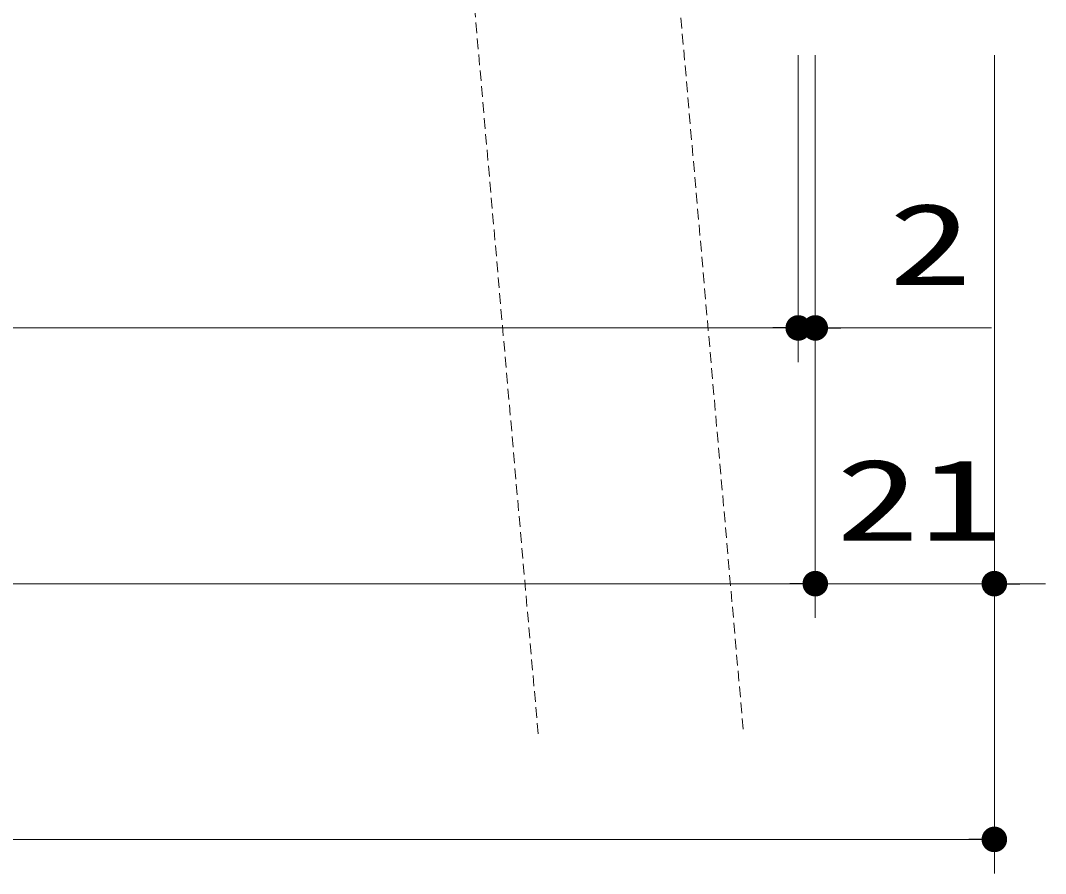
# Model space of a CAD drawing. Units: millimetres, scale not verified. Extents: x -1306 to 1306, y -607 to 607.
# Drawn here: x -518.8 to -398.6, y -423.2 to -323.1 of the extents above; entities that cross this region are included whole.
import ezdxf
from ezdxf.enums import TextEntityAlignment as Align

# ---------------------------------------------------------------- set-up
doc = ezdxf.new("R2010")
doc.units = ezdxf.units.MM
doc.header["$LTSCALE"] = 5
doc.header["$PDMODE"] = 32
doc.header["$PDSIZE"] = 2.5
doc.linetypes.add('USER2', pattern=[0.375, 0.25, -0.125])
for name, color, linetype, lineweight in [('0-5_寸法線', 3, 'Continuous', 13), ('0-6_0', 4, 'Continuous', 25), ('0-7_DEFPOINTS', 7, 'Continuous', 5), ('0-A_点線(黄)', 2, 'USER2', 15)]:
    doc.layers.add(name, color=color, linetype=linetype, lineweight=lineweight)
doc.styles.add('ＭＳ ゴシック', font='')
doc.styles.get('ＭＳ ゴシック').set_extended_font_data('MS Gothic')

# ---------------------------------------------------------------- blocks, each defined once
blk = doc.blocks.new('_DOT')
at = {"layer": '0-6_0', "color": 3}
blk.add_line((-2.5, 0), (-5, 0), dxfattribs=at)
for points in [[(0, 0), (-1.594, 1.926), (-1.34, 2.111)], [(0, 0), (-1.34, 2.111), (-1.064, 2.262)], [(0, 0), (-1.064, 2.262), (-0.773, 2.378)], [(0, 0), (-0.773, 2.378), (-0.468, 2.456)], [(0, 0), (-0.468, 2.456), (-0.157, 2.495)], [(0, 0), (-0.157, 2.495), (0.157, 2.495)], [(0, 0), (0.157, 2.495), (0.468, 2.456)], [(0, 0), (0.468, 2.456), (0.773, 2.378)], [(0, 0), (0.773, 2.378), (1.064, 2.262)], [(0, 0), (1.064, 2.262), (1.34, 2.111)], [(0, 0), (1.34, 2.111), (1.594, 1.926)], [(0, 0), (-2.5, 0), (-2.48, 0.313)], [(0, 0), (-2.48, -0.313), (-2.5, 0)], [(0, 0), (-2.48, 0.313), (-2.421, 0.622)], [(0, 0), (-2.421, -0.622), (-2.48, -0.313)], [(0, 0), (-2.421, 0.622), (-2.324, 0.92)], [(0, 0), (-2.324, -0.92), (-2.421, -0.622)], [(0, 0), (-2.324, 0.92), (-2.191, 1.204)], [(0, 0), (-2.191, -1.204), (-2.324, -0.92)], [(0, 0), (-2.191, 1.204), (-2.023, 1.469)], [(0, 0), (-2.023, -1.469), (-2.191, -1.204)], [(0, 0), (-2.023, 1.469), (-1.822, 1.711)], [(0, 0), (-1.822, -1.711), (-2.023, -1.469)], [(0, 0), (-1.822, 1.711), (-1.594, 1.926)], [(0, 0), (-1.594, -1.926), (-1.822, -1.711)], [(0, 0), (-1.34, -2.111), (-1.594, -1.926)], [(0, 0), (-1.064, -2.262), (-1.34, -2.111)], [(0, 0), (-0.773, -2.378), (-1.064, -2.262)], [(0, 0), (-0.468, -2.456), (-0.773, -2.378)], [(0, 0), (-0.157, -2.495), (-0.468, -2.456)], [(0, 0), (0.157, -2.495), (-0.157, -2.495)], [(0, 0), (1.594, 1.926), (1.822, 1.711)], [(0, 0), (1.822, 1.711), (2.023, 1.469)], [(0, 0), (2.023, 1.469), (2.191, 1.204)], [(0, 0), (2.191, 1.204), (2.324, 0.92)], [(0, 0), (2.324, 0.92), (2.421, 0.622)], [(0, 0), (2.421, 0.622), (2.48, 0.313)], [(0, 0), (2.48, 0.313), (2.5, 0)], [(0, 0), (0.468, -2.456), (0.157, -2.495)], [(0, 0), (0.773, -2.378), (0.468, -2.456)], [(0, 0), (1.064, -2.262), (0.773, -2.378)], [(0, 0), (1.34, -2.111), (1.064, -2.262)], [(0, 0), (1.594, -1.926), (1.34, -2.111)], [(0, 0), (1.822, -1.711), (1.594, -1.926)], [(0, 0), (2.023, -1.469), (1.822, -1.711)], [(0, 0), (2.191, -1.204), (2.023, -1.469)], [(0, 0), (2.324, -0.92), (2.191, -1.204)], [(0, 0), (2.421, -0.622), (2.324, -0.92)], [(0, 0), (2.48, -0.313), (2.421, -0.622)], [(0, 0), (2.5, 0), (2.48, -0.313)]]:
    blk.add_solid(points, dxfattribs=at)

msp = doc.modelspace()

# ---------------------------------------------------------------- linework, layer by layer
at = {"layer": '0-5_寸法線'}
for p, q in [((-427.555, -327.188), (-427.555, -363.188)), ((-427.555, -327.188), (-427.555, -363.188)), ((-425.555, -327.188), (-425.555, -393.188)), ((-425.555, -327.188), (-425.555, -393.188)), ((-425.555, -327.188), (-425.555, -363.188)), ((-404.555, -327.188), (-404.555, -393.188)), ((-404.555, -327.188), (-404.555, -423.188)), ((-652.546, -359.188), (-430.555, -359.188)), ((-430.555, -359.188), (-433.555, -359.188)), ((-427.555, -359.188), (-425.555, -359.188)), ((-422.555, -359.188), (-404.888, -359.188)), ((-655.046, -389.188), (-428.555, -389.188)), ((-428.555, -389.188), (-431.555, -389.188)), ((-425.555, -389.188), (-404.555, -389.188)), ((-401.555, -389.188), (-398.555, -389.188)), ((-676.046, -419.188), (-407.555, -419.188))]:
    msp.add_line(p, q, dxfattribs=at)
at = {"layer": '0-7_DEFPOINTS'}
for p in [(-427.555, -359.188), (-425.555, -359.188), (-425.555, -389.188), (-404.555, -389.188), (-404.555, -419.188)]:
    msp.add_point(p, dxfattribs=at)
at = {"layer": '0-A_点線(黄)'}
msp.add_lwpolyline([(-458.063, -406.798), (-465.555, -321.168), (-441.646, -319.076), (-433.971, -406.798)], dxfattribs=at)

# ---------------------------------------------------------------- block references
at = {"layer": '0-5_寸法線', "xscale": 0.6, "yscale": 0.6}
for p in [(-427.555, -359.188), (-427.555, -359.188), (-425.555, -389.188), (-425.555, -389.188), (-404.555, -419.188)]:
    msp.add_blockref('_DOT', p, dxfattribs=at)
at = {"layer": '0-5_寸法線', "xscale": 0.6, "yscale": 0.6, "rotation": 180}
for p in [(-425.555, -359.188), (-404.555, -389.188)]:
    msp.add_blockref('_DOT', p, dxfattribs=at)

# ---------------------------------------------------------------- texts
at = {"layer": '0-5_寸法線', "style": 'ＭＳ ゴシック', "width": 1.5}
for s, p in [('2', (-416.983, -357.038)), ('21', (-423.15, -387.038))]:
    msp.add_text(s, height=9.604, dxfattribs=at).set_placement(p, align=Align.BOTTOM_LEFT)

doc.saveas('drawing.dxf')
